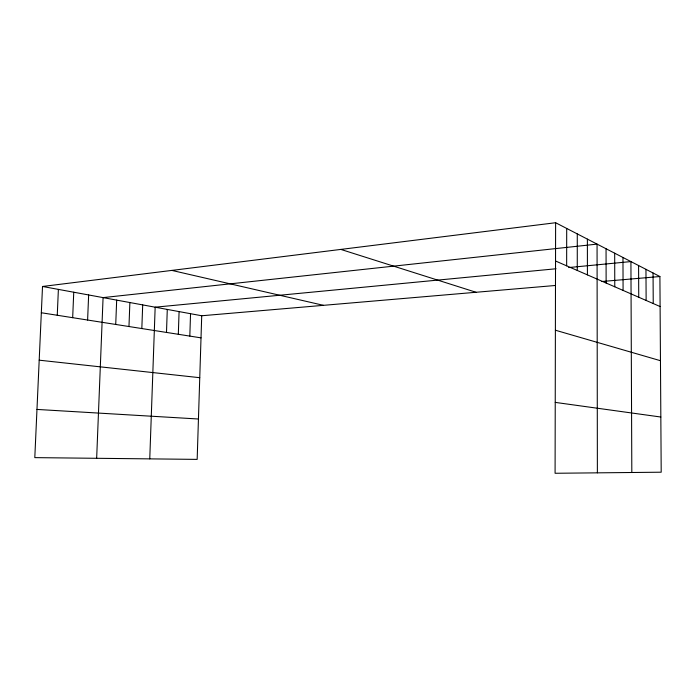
<?xml version="1.0" encoding="UTF-8"?>
<svg xmlns="http://www.w3.org/2000/svg" width="696" height="696" viewBox="0 0 696 696"><rect width="100%" height="100%" fill="white"/><g stroke="black" fill="none" stroke-linecap="round" stroke-linejoin="round"><path stroke-width="1.04" d="M566.657 265.837L566.701 228.445M577.271 270.457L577.28 233.908M555.617 222.729L555.086 473.271L661.2 472.201L659.904 276.53L555.617 222.729L42.517 286.474L34.8 457.629L197.168 459.386L201.718 315.758L42.517 286.474M189.817 336.098L190.547 313.696M166.492 332.427L167.284 309.424M178.315 334.289L179.081 311.59M149.762 458.873L155.165 307.188L556.06 268.76M128.969 326.537L129.874 302.543M141.827 328.555L142.697 304.9M115.727 324.449L116.676 300.115M87.609 320.03L88.644 294.956M96.657 458.299L103.078 297.61L597.064 244.113L597.377 472.845M72.671 317.689L73.75 292.216M57.255 315.262L58.386 289.388M568.658 267.551L630.924 261.583L631.82 472.497M201.718 315.758L555.269 285.49M601.631 281.523L659.904 276.53M36.975 409.431L198.447 419.009M39.194 360.18L199.761 377.693M555.234 402.392L660.835 417.026M41.334 312.756L201.022 337.856M171.816 270.405L323.483 305.335M555.391 330.217L660.461 360.702M340.814 249.412L476.038 292.268M555.53 260.991L660.095 306.536M653.057 273.006L653.24 303.543M645.958 269.335L646.132 300.446M638.589 265.533L638.737 297.236M622.963 257.476L623.085 290.415M614.681 253.205L614.777 286.796M606.051 248.75L606.129 283.028M587.389 239.12L587.415 274.876"/></g></svg>
